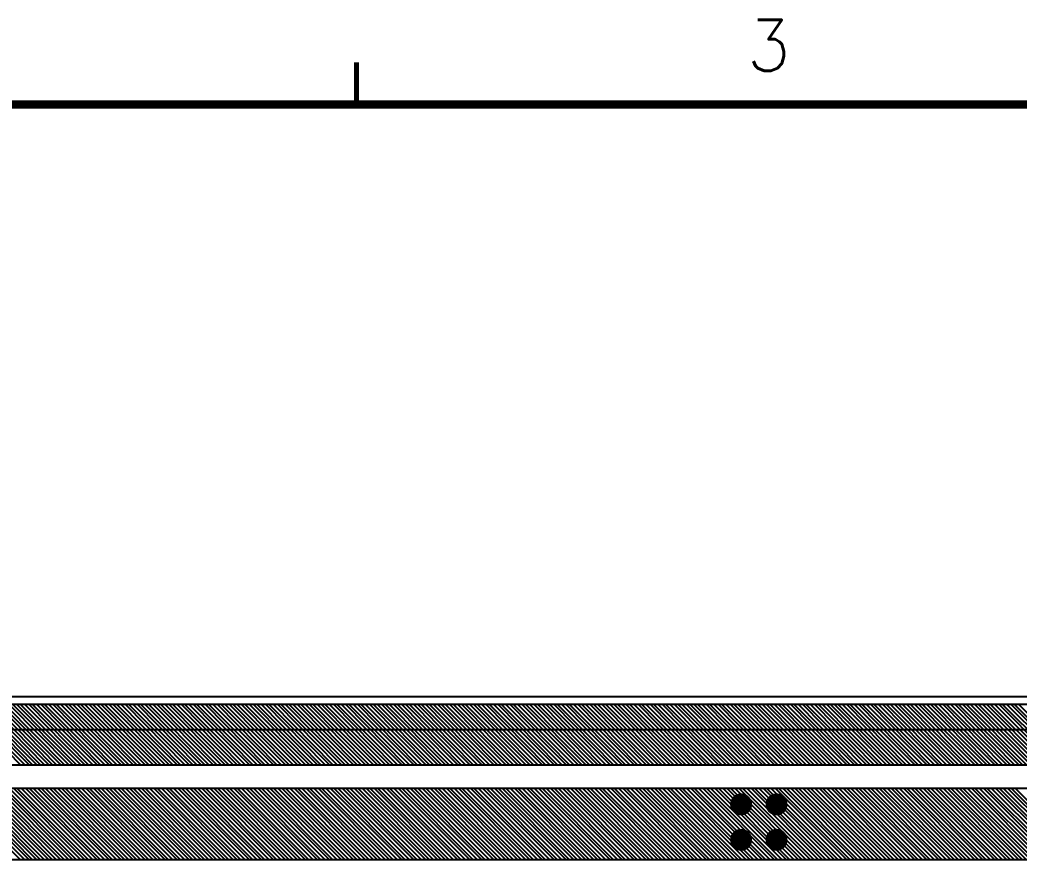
# Model space of a CAD drawing. Extents: x 295 to 953, y 10 to 290.
# Drawn here: x 569.6 to 628.7, y 239.7 to 290 of the extents above; entities that cross this region are included whole.
import ezdxf
from ezdxf.enums import TextEntityAlignment as Align

# ---------------------------------------------------------------- set-up
doc = ezdxf.new("R2010")
doc.units = 0
doc.header["$LTSCALE"] = 5
doc.header["$MEASUREMENT"] = 0
doc.layers.get('0').update_dxf_attribs({"linetype": 'CONTINUOUS', "lineweight": 25})
for name, color, linetype in [('ART02_PHO', 2, 'CONTINUOUS'), ('문자', 4, 'CONTINUOUS'), ('테두리', 3, 'CONTINUOUS')]:
    doc.layers.add(name, color=color, linetype=linetype)
doc.styles.get("Standard").update_dxf_attribs({"font": 'simplex.shx'})

# ---------------------------------------------------------------- blocks, each defined once
blk = doc.blocks.new('C')
at = {"layer": '테두리'}
for points, const_width in [([(112.5, 287.5), (112.5, 285)], 0.3), ([(15, 285), (15, 15), (405, 15), (405, 285), (15, 285)], 0.5)]:
    blk.add_lwpolyline(points, dxfattribs=dict(at, const_width=const_width))
at = {"layer": '문자'}
blk.add_text('3', height=3, dxfattribs=at).set_placement((136.875, 288.5), align=Align.MIDDLE)

msp = doc.modelspace()

# ---------------------------------------------------------------- linework, layer by layer
at = {"const_width": 0.65}
for points in [[(612.547, 243.629, -1), (611.898, 243.629, -1)], [(614.643, 243.629, -1), (613.993, 243.629, -1)], [(612.547, 241.534, -1), (611.898, 241.534, -1)], [(614.643, 241.534, -1), (613.993, 241.534, -1)]]:
    msp.add_lwpolyline(points, format="xyb", close=True, dxfattribs=at)
at = {"layer": 'ART02_PHO', "color": 7}
for p, q in [((509.627, 250), (868.502, 250)), ((867.999, 249.539), (509.161, 249.539)), ((569.6, 245.976), (566.079, 249.539)), ((569.851, 245.976), (566.289, 249.539)), ((570.103, 245.976), (566.54, 249.539)), ((570.312, 245.976), (566.792, 249.539)), ((570.564, 245.976), (567.001, 249.539)), ((570.773, 245.976), (567.253, 249.539)), ((571.025, 245.976), (567.504, 249.539)), ((571.276, 245.976), (567.714, 249.539)), ((571.486, 245.976), (567.965, 249.539)), ((571.737, 245.976), (568.217, 249.539)), ((571.989, 245.976), (568.426, 249.539)), ((572.198, 245.976), (568.678, 249.539)), ((572.45, 245.976), (568.929, 249.539)), ((572.701, 245.976), (569.139, 249.539)), ((572.911, 245.976), (569.39, 249.539)), ((573.162, 245.976), (569.6, 249.539)), ((573.414, 245.976), (569.851, 249.539)), ((573.623, 245.976), (570.103, 249.539)), ((573.875, 245.976), (570.312, 249.539)), ((574.126, 245.976), (570.564, 249.539)), ((574.336, 245.976), (570.815, 249.539)), ((574.587, 245.976), (571.025, 249.539)), ((574.839, 245.976), (571.276, 249.539)), ((575.048, 245.976), (571.528, 249.539)), ((575.3, 245.976), (571.737, 249.539)), ((575.551, 245.976), (571.989, 249.539)), ((575.761, 245.976), (572.24, 249.539)), ((576.012, 245.976), (572.45, 249.539)), ((576.264, 245.976), (572.701, 249.539)), ((576.473, 245.976), (572.953, 249.539)), ((576.725, 245.976), (573.162, 249.539)), ((576.976, 245.976), (573.414, 249.539)), ((577.186, 245.976), (573.665, 249.539)), ((577.437, 245.976), (573.875, 249.539)), ((577.688, 245.976), (574.126, 249.539)), ((577.898, 245.976), (574.378, 249.539)), ((578.149, 245.976), (574.587, 249.539)), ((578.401, 245.976), (574.839, 249.539)), ((578.611, 245.976), (575.09, 249.539)), ((578.862, 245.976), (575.3, 249.539)), ((579.072, 245.976), (575.551, 249.539)), ((579.323, 245.976), (575.803, 249.539)), ((579.574, 245.976), (576.012, 249.539)), ((579.784, 245.976), (576.264, 249.539)), ((580.035, 245.976), (576.515, 249.539)), ((580.287, 245.976), (576.725, 249.539)), ((580.496, 245.976), (576.976, 249.539)), ((580.748, 245.976), (577.186, 249.539)), ((580.999, 245.976), (577.437, 249.539)), ((581.209, 245.976), (577.688, 249.539)), ((581.46, 245.976), (577.898, 249.539)), ((581.712, 245.976), (578.149, 249.539)), ((581.921, 245.976), (578.401, 249.539)), ((582.173, 245.976), (578.611, 249.539)), ((582.424, 245.976), (578.862, 249.539)), ((582.634, 245.976), (579.113, 249.539)), ((582.885, 245.976), (579.323, 249.539)), ((583.137, 245.976), (579.574, 249.539)), ((583.346, 245.976), (579.826, 249.539)), ((583.598, 245.976), (580.035, 249.539)), ((583.849, 245.976), (580.287, 249.539)), ((584.059, 245.976), (580.538, 249.539)), ((584.31, 245.976), (580.748, 249.539)), ((584.562, 245.976), (580.999, 249.539)), ((584.771, 245.976), (581.251, 249.539)), ((585.023, 245.976), (581.46, 249.539)), ((585.274, 245.976), (581.712, 249.539)), ((585.484, 245.976), (581.963, 249.539)), ((585.735, 245.976), (582.173, 249.539)), ((585.987, 245.976), (582.424, 249.539)), ((586.196, 245.976), (582.676, 249.539)), ((586.448, 245.976), (582.885, 249.539)), ((586.699, 245.976), (583.137, 249.539)), ((586.909, 245.976), (583.388, 249.539)), ((587.16, 245.976), (583.598, 249.539)), ((587.37, 245.976), (583.849, 249.539)), ((587.621, 245.976), (584.101, 249.539)), ((587.873, 245.976), (584.31, 249.539)), ((588.082, 245.976), (584.562, 249.539)), ((588.334, 245.976), (584.813, 249.539)), ((588.585, 245.976), (585.023, 249.539)), ((588.795, 245.976), (585.274, 249.539)), ((589.046, 245.976), (585.484, 249.539)), ((589.298, 245.976), (585.735, 249.539)), ((589.507, 245.976), (585.987, 249.539)), ((589.759, 245.976), (586.196, 249.539)), ((590.01, 245.976), (586.448, 249.539)), ((590.22, 245.976), (586.699, 249.539)), ((590.471, 245.976), (586.909, 249.539)), ((590.722, 245.976), (587.16, 249.539)), ((590.932, 245.976), (587.412, 249.539)), ((591.184, 245.976), (587.621, 249.539)), ((591.435, 245.976), (587.873, 249.539)), ((591.645, 245.976), (588.124, 249.539)), ((591.896, 245.976), (588.334, 249.539)), ((592.147, 245.976), (588.585, 249.539)), ((592.357, 245.976), (588.837, 249.539)), ((592.608, 245.976), (589.046, 249.539)), ((592.86, 245.976), (589.298, 249.539)), ((593.069, 245.976), (589.549, 249.539)), ((593.321, 245.976), (589.759, 249.539)), ((593.572, 245.976), (590.01, 249.539)), ((593.782, 245.976), (590.261, 249.539)), ((594.033, 245.976), (590.471, 249.539)), ((594.285, 245.976), (590.722, 249.539)), ((594.494, 245.976), (590.974, 249.539)), ((594.746, 245.976), (591.184, 249.539)), ((594.955, 245.976), (591.435, 249.539)), ((595.207, 245.976), (591.686, 249.539)), ((595.458, 245.976), (591.896, 249.539)), ((595.668, 245.976), (592.147, 249.539)), ((595.919, 245.976), (592.399, 249.539)), ((596.171, 245.976), (592.608, 249.539)), ((596.38, 245.976), (592.86, 249.539)), ((596.632, 245.976), (593.111, 249.539)), ((596.883, 245.976), (593.321, 249.539)), ((597.093, 245.976), (593.572, 249.539)), ((597.344, 245.976), (593.782, 249.539)), ((597.596, 245.976), (594.033, 249.539)), ((597.805, 245.976), (594.285, 249.539)), ((598.057, 245.976), (594.494, 249.539)), ((598.308, 245.976), (594.746, 249.539)), ((598.518, 245.976), (594.997, 249.539)), ((598.769, 245.976), (595.207, 249.539)), ((599.021, 245.976), (595.458, 249.539)), ((599.23, 245.976), (595.71, 249.539)), ((599.482, 245.976), (595.919, 249.539)), ((599.733, 245.976), (596.171, 249.539)), ((599.943, 245.976), (596.422, 249.539)), ((600.194, 245.976), (596.632, 249.539)), ((600.446, 245.976), (596.883, 249.539)), ((600.655, 245.976), (597.135, 249.539)), ((600.907, 245.976), (597.344, 249.539)), ((601.158, 245.976), (597.596, 249.539)), ((601.368, 245.976), (597.847, 249.539)), ((601.619, 245.976), (598.057, 249.539)), ((601.871, 245.976), (598.308, 249.539)), ((602.08, 245.976), (598.56, 249.539)), ((602.332, 245.976), (598.769, 249.539)), ((602.583, 245.976), (599.021, 249.539)), ((602.793, 245.976), (599.272, 249.539)), ((603.044, 245.976), (599.482, 249.539)), ((603.254, 245.976), (599.733, 249.539)), ((603.505, 245.976), (599.985, 249.539)), ((603.757, 245.976), (600.194, 249.539)), ((603.966, 245.976), (600.446, 249.539)), ((604.218, 245.976), (600.697, 249.539)), ((604.469, 245.976), (600.907, 249.539)), ((604.679, 245.976), (601.158, 249.539)), ((604.93, 245.976), (601.368, 249.539)), ((605.181, 245.976), (601.619, 249.539)), ((605.391, 245.976), (601.871, 249.539)), ((605.642, 245.976), (602.08, 249.539)), ((605.894, 245.976), (602.332, 249.539)), ((606.103, 245.976), (602.583, 249.539)), ((606.355, 245.976), (602.793, 249.539)), ((606.606, 245.976), (603.044, 249.539)), ((606.816, 245.976), (603.295, 249.539)), ((607.067, 245.976), (603.505, 249.539)), ((607.319, 245.976), (603.757, 249.539)), ((607.528, 245.976), (604.008, 249.539)), ((607.78, 245.976), (604.218, 249.539)), ((608.031, 245.976), (604.469, 249.539)), ((608.241, 245.976), (604.72, 249.539)), ((608.492, 245.976), (604.93, 249.539)), ((608.744, 245.976), (605.181, 249.539)), ((608.953, 245.976), (605.433, 249.539)), ((609.205, 245.976), (605.642, 249.539)), ((609.456, 245.976), (605.894, 249.539)), ((609.666, 245.976), (606.145, 249.539)), ((609.917, 245.976), (606.355, 249.539)), ((610.169, 245.976), (606.606, 249.539)), ((610.378, 245.976), (606.858, 249.539)), ((610.63, 245.976), (607.067, 249.539)), ((610.881, 245.976), (607.319, 249.539)), ((611.091, 245.976), (607.57, 249.539)), ((611.342, 245.976), (607.78, 249.539)), ((611.552, 245.976), (608.031, 249.539)), ((611.803, 245.976), (608.283, 249.539)), ((612.055, 245.976), (608.492, 249.539)), ((612.264, 245.976), (608.744, 249.539)), ((612.516, 245.976), (608.995, 249.539)), ((612.767, 245.976), (609.205, 249.539)), ((612.977, 245.976), (609.456, 249.539)), ((613.228, 245.976), (609.666, 249.539)), ((613.48, 245.976), (609.917, 249.539)), ((613.689, 245.976), (610.169, 249.539)), ((613.941, 245.976), (610.378, 249.539)), ((614.192, 245.976), (610.63, 249.539)), ((614.402, 245.976), (610.881, 249.539)), ((614.653, 245.976), (611.091, 249.539)), ((614.905, 245.976), (611.342, 249.539)), ((615.114, 245.976), (611.594, 249.539)), ((615.366, 245.976), (611.803, 249.539)), ((615.617, 245.976), (612.055, 249.539)), ((615.827, 245.976), (612.306, 249.539)), ((616.078, 245.976), (612.516, 249.539)), ((616.33, 245.976), (612.767, 249.539)), ((616.539, 245.976), (613.019, 249.539)), ((616.791, 245.976), (613.228, 249.539)), ((617.042, 245.976), (613.48, 249.539)), ((617.252, 245.976), (613.731, 249.539)), ((617.503, 245.976), (613.941, 249.539)), ((617.754, 245.976), (614.192, 249.539)), ((617.964, 245.976), (614.444, 249.539)), ((618.215, 245.976), (614.653, 249.539)), ((618.467, 245.976), (614.905, 249.539)), ((618.676, 245.976), (615.156, 249.539)), ((618.928, 245.976), (615.366, 249.539)), ((619.137, 245.976), (615.617, 249.539)), ((619.389, 245.976), (615.868, 249.539)), ((619.64, 245.976), (616.078, 249.539)), ((619.85, 245.976), (616.33, 249.539)), ((620.101, 245.976), (616.581, 249.539)), ((620.353, 245.976), (616.791, 249.539)), ((620.562, 245.976), (617.042, 249.539)), ((620.814, 245.976), (617.293, 249.539)), ((621.065, 245.976), (617.503, 249.539)), ((621.275, 245.976), (617.754, 249.539)), ((621.526, 245.976), (617.964, 249.539)), ((621.778, 245.976), (618.215, 249.539)), ((621.987, 245.976), (618.467, 249.539)), ((622.239, 245.976), (618.676, 249.539)), ((622.49, 245.976), (618.928, 249.539)), ((622.7, 245.976), (619.179, 249.539)), ((622.951, 245.976), (619.389, 249.539)), ((623.203, 245.976), (619.64, 249.539)), ((623.412, 245.976), (619.892, 249.539)), ((623.664, 245.976), (620.101, 249.539)), ((623.915, 245.976), (620.353, 249.539)), ((624.125, 245.976), (620.604, 249.539)), ((624.376, 245.976), (620.814, 249.539)), ((624.628, 245.976), (621.065, 249.539)), ((624.837, 245.976), (621.317, 249.539)), ((625.089, 245.976), (621.526, 249.539)), ((625.34, 245.976), (621.778, 249.539)), ((625.55, 245.976), (622.029, 249.539)), ((625.801, 245.976), (622.239, 249.539)), ((626.053, 245.976), (622.49, 249.539)), ((626.262, 245.976), (622.742, 249.539)), ((626.514, 245.976), (622.951, 249.539)), ((626.765, 245.976), (623.203, 249.539)), ((626.975, 245.976), (623.454, 249.539)), ((627.226, 245.976), (623.664, 249.539)), ((627.436, 245.976), (623.915, 249.539)), ((627.687, 245.976), (624.167, 249.539)), ((627.939, 245.976), (624.376, 249.539)), ((628.148, 245.976), (624.628, 249.539)), ((628.4, 245.976), (624.879, 249.539)), ((628.651, 245.976), (625.089, 249.539)), ((628.861, 245.976), (625.34, 249.539)), ((629.112, 245.976), (625.55, 249.539)), ((629.364, 245.976), (625.801, 249.539)), ((629.573, 245.976), (626.053, 249.539)), ((629.825, 245.976), (626.262, 249.539)), ((630.076, 245.976), (626.514, 249.539)), ((630.286, 245.976), (626.765, 249.539)), ((630.537, 245.976), (626.975, 249.539)), ((630.788, 245.976), (627.226, 249.539)), ((630.998, 245.976), (627.478, 249.539)), ((631.249, 245.976), (627.687, 249.539)), ((631.501, 245.976), (627.939, 249.539)), ((631.71, 245.976), (628.19, 249.539)), ((631.962, 245.976), (628.4, 249.539)), ((632.213, 245.976), (628.651, 249.539)), ((862.593, 248.03), (516.458, 248.03)), ((519.35, 245.976), (856.097, 245.976)), ((539.299, 244.593), (799.937, 244.593)), ((569.6, 240.36), (565.367, 244.593)), ((569.851, 240.36), (565.618, 244.593)), ((570.103, 240.36), (565.87, 244.593)), ((570.312, 240.36), (566.079, 244.593)), ((570.564, 240.36), (566.331, 244.593)), ((570.773, 240.36), (566.54, 244.593)), ((571.025, 240.36), (566.792, 244.593)), ((571.276, 240.36), (567.043, 244.593)), ((571.486, 240.36), (567.253, 244.593)), ((571.737, 240.36), (567.504, 244.593)), ((571.989, 240.36), (567.756, 244.593)), ((572.198, 240.36), (567.965, 244.593)), ((572.45, 240.36), (568.217, 244.593)), ((572.701, 240.36), (568.468, 244.593)), ((572.911, 240.36), (568.678, 244.593)), ((573.162, 240.36), (568.929, 244.593)), ((573.414, 240.36), (569.181, 244.593)), ((573.623, 240.36), (569.39, 244.593)), ((573.875, 240.36), (569.642, 244.593)), ((574.126, 240.36), (569.893, 244.593)), ((574.336, 240.36), (570.103, 244.593)), ((574.587, 240.36), (570.354, 244.593)), ((574.839, 240.36), (570.606, 244.593)), ((575.048, 240.36), (570.815, 244.593)), ((575.3, 240.36), (571.067, 244.593)), ((575.551, 240.36), (571.318, 244.593)), ((575.761, 240.36), (571.528, 244.593)), ((576.012, 240.36), (571.779, 244.593)), ((576.264, 240.36), (572.031, 244.593)), ((576.473, 240.36), (572.24, 244.593)), ((576.725, 240.36), (572.492, 244.593)), ((576.976, 240.36), (572.743, 244.593)), ((577.186, 240.36), (572.953, 244.593)), ((577.437, 240.36), (573.204, 244.593)), ((577.688, 240.36), (573.456, 244.593)), ((577.898, 240.36), (573.665, 244.593)), ((578.149, 240.36), (573.917, 244.593)), ((578.359, 240.36), (574.126, 244.593)), ((578.611, 240.36), (574.378, 244.593)), ((578.862, 240.36), (574.629, 244.593)), ((579.072, 240.36), (574.839, 244.593)), ((579.323, 240.36), (575.09, 244.593)), ((579.574, 240.36), (575.342, 244.593)), ((579.784, 240.36), (575.551, 244.593)), ((580.035, 240.36), (575.803, 244.593)), ((580.287, 240.36), (576.054, 244.593)), ((580.496, 240.36), (576.264, 244.593)), ((580.748, 240.36), (576.515, 244.593)), ((580.999, 240.36), (576.766, 244.593)), ((581.209, 240.36), (576.976, 244.593)), ((581.46, 240.36), (577.227, 244.593)), ((581.712, 240.36), (577.479, 244.593)), ((581.921, 240.36), (577.688, 244.593)), ((582.173, 240.36), (577.94, 244.593)), ((582.424, 240.36), (578.191, 244.593)), ((582.634, 240.36), (578.401, 244.593)), ((582.885, 240.36), (578.652, 244.593)), ((583.137, 240.36), (578.904, 244.593)), ((583.346, 240.36), (579.113, 244.593)), ((583.598, 240.36), (579.365, 244.593)), ((583.849, 240.36), (579.616, 244.593)), ((584.059, 240.36), (579.826, 244.593)), ((584.31, 240.36), (580.077, 244.593)), ((584.562, 240.36), (580.329, 244.593)), ((584.771, 240.36), (580.538, 244.593)), ((585.023, 240.36), (580.79, 244.593)), ((585.274, 240.36), (581.041, 244.593)), ((585.484, 240.36), (581.251, 244.593)), ((585.735, 240.36), (581.502, 244.593)), ((585.987, 240.36), (581.754, 244.593)), ((586.196, 240.36), (581.963, 244.593)), ((586.448, 240.36), (582.215, 244.593)), ((586.657, 240.36), (582.424, 244.593)), ((586.909, 240.36), (582.676, 244.593)), ((587.16, 240.36), (582.927, 244.593)), ((587.37, 240.36), (583.137, 244.593)), ((587.621, 240.36), (583.388, 244.593)), ((587.873, 240.36), (583.64, 244.593)), ((588.082, 240.36), (583.849, 244.593)), ((588.334, 240.36), (584.101, 244.593)), ((588.585, 240.36), (584.352, 244.593)), ((588.795, 240.36), (584.562, 244.593)), ((589.046, 240.36), (584.813, 244.593)), ((589.298, 240.36), (585.065, 244.593)), ((589.507, 240.36), (585.274, 244.593)), ((589.759, 240.36), (585.526, 244.593)), ((590.01, 240.36), (585.777, 244.593)), ((590.22, 240.36), (585.987, 244.593)), ((590.471, 240.36), (586.238, 244.593)), ((590.722, 240.36), (586.49, 244.593)), ((590.932, 240.36), (586.699, 244.593)), ((591.184, 240.36), (586.951, 244.593)), ((591.435, 240.36), (587.202, 244.593)), ((591.645, 240.36), (587.412, 244.593)), ((591.896, 240.36), (587.663, 244.593)), ((592.147, 240.36), (587.915, 244.593)), ((592.357, 240.36), (588.124, 244.593)), ((592.608, 240.36), (588.376, 244.593)), ((592.86, 240.36), (588.627, 244.593)), ((593.069, 240.36), (588.837, 244.593)), ((593.321, 240.36), (589.088, 244.593)), ((593.572, 240.36), (589.339, 244.593)), ((593.782, 240.36), (589.549, 244.593)), ((594.033, 240.36), (589.8, 244.593)), ((594.285, 240.36), (590.052, 244.593)), ((594.494, 240.36), (590.261, 244.593)), ((594.746, 240.36), (590.513, 244.593)), ((594.955, 240.36), (590.722, 244.593)), ((595.207, 240.36), (590.974, 244.593)), ((595.458, 240.36), (591.225, 244.593)), ((595.668, 240.36), (591.435, 244.593)), ((595.919, 240.36), (591.686, 244.593)), ((596.171, 240.36), (591.938, 244.593)), ((596.38, 240.36), (592.147, 244.593)), ((596.632, 240.36), (592.399, 244.593)), ((596.883, 240.36), (592.65, 244.593)), ((597.093, 240.36), (592.86, 244.593)), ((597.344, 240.36), (593.111, 244.593)), ((597.596, 240.36), (593.363, 244.593)), ((597.805, 240.36), (593.572, 244.593)), ((598.057, 240.36), (593.824, 244.593)), ((598.308, 240.36), (594.075, 244.593)), ((598.518, 240.36), (594.285, 244.593)), ((598.769, 240.36), (594.536, 244.593)), ((599.021, 240.36), (594.788, 244.593)), ((599.23, 240.36), (594.997, 244.593)), ((599.482, 240.36), (595.249, 244.593)), ((599.733, 240.36), (595.5, 244.593)), ((599.943, 240.36), (595.71, 244.593)), ((600.194, 240.36), (595.961, 244.593)), ((600.446, 240.36), (596.213, 244.593)), ((600.655, 240.36), (596.422, 244.593)), ((600.907, 240.36), (596.674, 244.593)), ((601.158, 240.36), (596.925, 244.593)), ((601.368, 240.36), (597.135, 244.593)), ((601.619, 240.36), (597.386, 244.593)), ((601.871, 240.36), (597.638, 244.593)), ((602.08, 240.36), (597.847, 244.593)), ((602.332, 240.36), (598.099, 244.593)), ((602.541, 240.36), (598.308, 244.593)), ((602.793, 240.36), (598.56, 244.593)), ((603.044, 240.36), (598.811, 244.593)), ((603.254, 240.36), (599.021, 244.593)), ((603.505, 240.36), (599.272, 244.593)), ((603.757, 240.36), (599.524, 244.593)), ((603.966, 240.36), (599.733, 244.593)), ((604.218, 240.36), (599.985, 244.593)), ((604.469, 240.36), (600.236, 244.593)), ((604.679, 240.36), (600.446, 244.593)), ((604.93, 240.36), (600.697, 244.593)), ((605.181, 240.36), (600.949, 244.593)), ((605.391, 240.36), (601.158, 244.593)), ((605.642, 240.36), (601.41, 244.593)), ((605.894, 240.36), (601.661, 244.593)), ((606.103, 240.36), (601.871, 244.593)), ((606.355, 240.36), (602.122, 244.593)), ((606.606, 240.36), (602.373, 244.593)), ((606.816, 240.36), (602.583, 244.593)), ((607.067, 240.36), (602.834, 244.593)), ((607.319, 240.36), (603.086, 244.593)), ((607.528, 240.36), (603.295, 244.593)), ((607.78, 240.36), (603.547, 244.593)), ((608.031, 240.36), (603.798, 244.593)), ((608.241, 240.36), (604.008, 244.593)), ((608.492, 240.36), (604.259, 244.593)), ((608.744, 240.36), (604.511, 244.593)), ((608.953, 240.36), (604.72, 244.593)), ((609.205, 240.36), (604.972, 244.593)), ((609.456, 240.36), (605.223, 244.593)), ((609.666, 240.36), (605.433, 244.593)), ((609.917, 240.36), (605.684, 244.593)), ((610.169, 240.36), (605.936, 244.593)), ((610.378, 240.36), (606.145, 244.593)), ((610.63, 240.36), (606.397, 244.593)), ((610.839, 240.36), (606.606, 244.593)), ((611.091, 240.36), (606.858, 244.593)), ((611.342, 240.36), (607.109, 244.593)), ((611.552, 240.36), (607.319, 244.593)), ((611.803, 240.36), (607.57, 244.593)), ((612.055, 240.36), (607.822, 244.593)), ((612.264, 240.36), (608.031, 244.593)), ((612.516, 240.36), (608.283, 244.593)), ((612.767, 240.36), (608.534, 244.593)), ((612.977, 240.36), (608.744, 244.593)), ((613.228, 240.36), (608.995, 244.593)), ((613.48, 240.36), (609.247, 244.593)), ((613.689, 240.36), (609.456, 244.593)), ((613.941, 240.36), (609.708, 244.593)), ((614.192, 240.36), (609.959, 244.593)), ((614.402, 240.36), (610.169, 244.593)), ((614.653, 240.36), (610.42, 244.593)), ((614.905, 240.36), (610.672, 244.593)), ((615.114, 240.36), (610.881, 244.593)), ((615.366, 240.36), (611.133, 244.593)), ((615.617, 240.36), (611.384, 244.593)), ((615.827, 240.36), (611.594, 244.593)), ((616.078, 240.36), (611.845, 244.593)), ((616.33, 240.36), (612.097, 244.593)), ((616.539, 240.36), (612.306, 244.593)), ((616.791, 240.36), (612.558, 244.593)), ((617.042, 240.36), (612.809, 244.593)), ((617.252, 240.36), (613.019, 244.593)), ((617.503, 240.36), (613.27, 244.593)), ((617.754, 240.36), (613.522, 244.593)), ((617.964, 240.36), (613.731, 244.593)), ((618.215, 240.36), (613.983, 244.593)), ((618.467, 240.36), (614.234, 244.593)), ((618.676, 240.36), (614.444, 244.593)), ((618.928, 240.36), (614.695, 244.593)), ((619.137, 240.36), (614.905, 244.593)), ((619.389, 240.36), (615.156, 244.593)), ((619.64, 240.36), (615.407, 244.593)), ((619.85, 240.36), (615.617, 244.593)), ((620.101, 240.36), (615.868, 244.593)), ((620.353, 240.36), (616.12, 244.593)), ((620.562, 240.36), (616.33, 244.593)), ((620.814, 240.36), (616.581, 244.593)), ((621.065, 240.36), (616.832, 244.593)), ((621.275, 240.36), (617.042, 244.593)), ((621.526, 240.36), (617.293, 244.593)), ((621.778, 240.36), (617.545, 244.593)), ((621.987, 240.36), (617.754, 244.593)), ((622.239, 240.36), (618.006, 244.593)), ((622.49, 240.36), (618.257, 244.593)), ((622.7, 240.36), (618.467, 244.593)), ((622.951, 240.36), (618.718, 244.593)), ((623.203, 240.36), (618.97, 244.593)), ((623.412, 240.36), (619.179, 244.593)), ((623.664, 240.36), (619.431, 244.593)), ((623.915, 240.36), (619.682, 244.593)), ((624.125, 240.36), (619.892, 244.593)), ((624.376, 240.36), (620.143, 244.593)), ((624.628, 240.36), (620.395, 244.593)), ((624.837, 240.36), (620.604, 244.593)), ((625.089, 240.36), (620.856, 244.593)), ((625.34, 240.36), (621.107, 244.593)), ((625.55, 240.36), (621.317, 244.593)), ((625.801, 240.36), (621.568, 244.593)), ((626.053, 240.36), (621.82, 244.593)), ((626.262, 240.36), (622.029, 244.593)), ((626.514, 240.36), (622.281, 244.593)), ((626.723, 240.36), (622.49, 244.593)), ((626.975, 240.36), (622.742, 244.593)), ((627.226, 240.36), (622.993, 244.593)), ((627.436, 240.36), (623.203, 244.593)), ((627.687, 240.36), (623.454, 244.593)), ((627.939, 240.36), (623.706, 244.593)), ((628.148, 240.36), (623.915, 244.593)), ((628.4, 240.36), (624.167, 244.593)), ((628.651, 240.36), (624.418, 244.593)), ((628.861, 240.36), (624.628, 244.593)), ((629.112, 240.36), (624.879, 244.593)), ((629.364, 240.36), (625.131, 244.593)), ((629.573, 240.36), (625.34, 244.593)), ((629.825, 240.36), (625.592, 244.593)), ((630.076, 240.36), (625.843, 244.593)), ((630.286, 240.36), (626.053, 244.593)), ((630.537, 240.36), (626.304, 244.593)), ((630.788, 240.36), (626.556, 244.593)), ((630.998, 240.36), (626.765, 244.593)), ((631.249, 240.36), (627.017, 244.593)), ((631.501, 240.36), (627.268, 244.593)), ((631.71, 240.36), (627.478, 244.593)), ((631.962, 240.36), (627.729, 244.593)), ((632.213, 240.36), (627.98, 244.593)), ((632.423, 240.36), (628.19, 244.593)), ((632.674, 240.36), (628.441, 244.593)), ((729.151, 240.36), (547.22, 240.36))]:
    msp.add_line(p, q, dxfattribs=at)

# ---------------------------------------------------------------- block references
msp.add_blockref('C', (476.978, 0))

doc.saveas('drawing.dxf')
